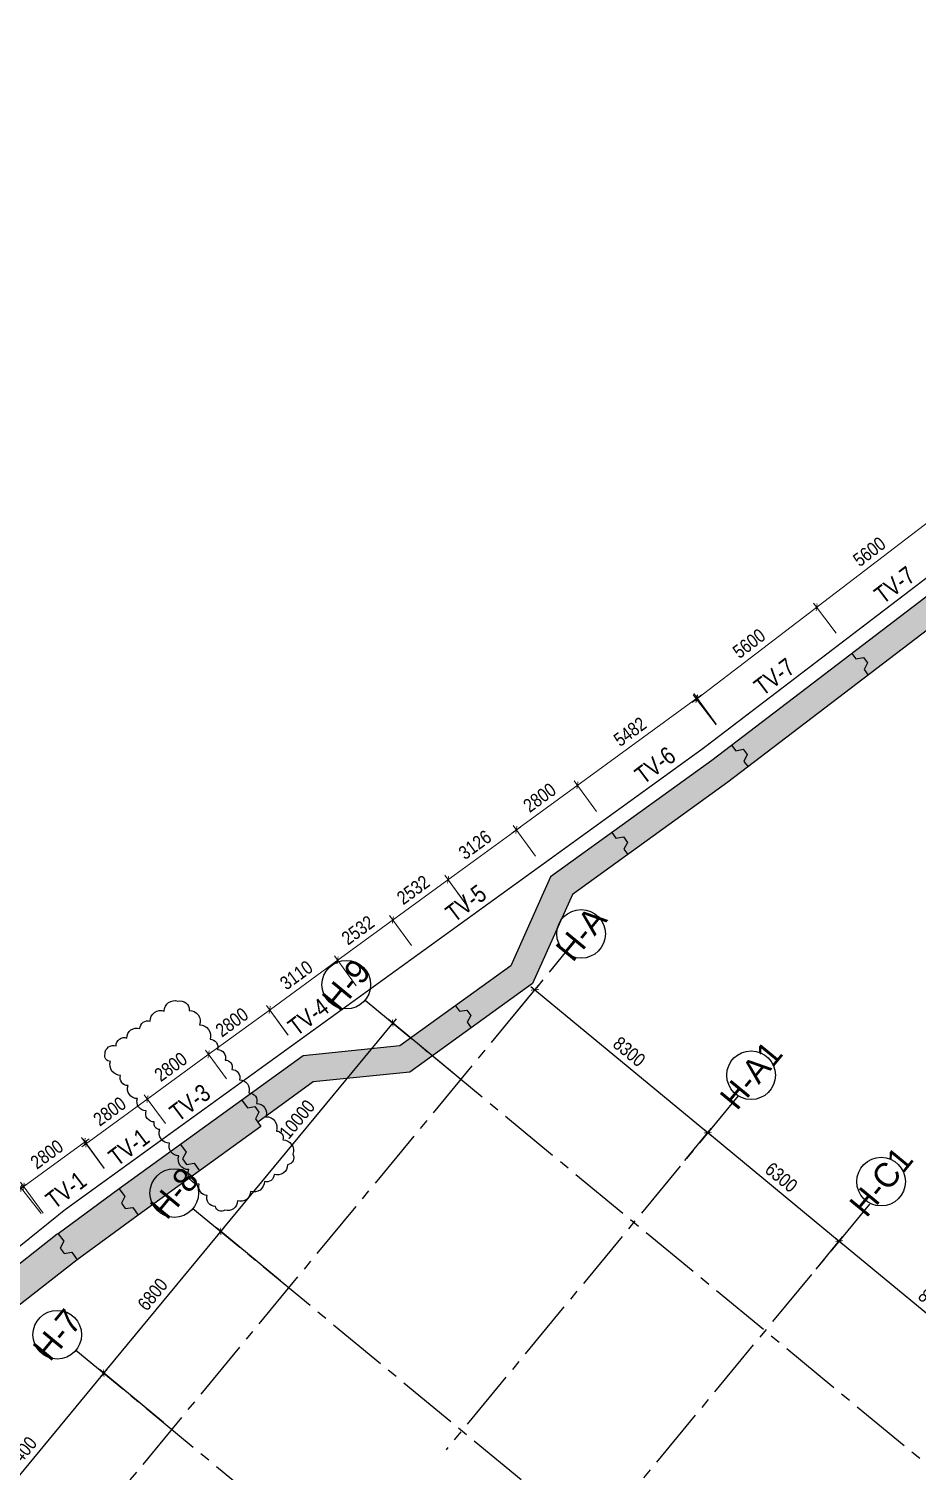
# Model space of a CAD drawing. Header units: millimetres. Extents: x 0 to 837459, y -815537 to -10000.
# Drawn here: x 529561 to 562439, y -690963 to -637592 of the extents above; entities that cross this region are included whole.
import ezdxf
from ezdxf.enums import TextEntityAlignment as Align

# ---------------------------------------------------------------- set-up
doc = ezdxf.new("R2010")
doc.units = ezdxf.units.MM
doc.header["$LTSCALE"] = 100
doc.header["$PDMODE"] = 32
doc.header["$PDSIZE"] = 2.5
for name, pattern in [('CENTER2', [1.125, 0.75, -0.125, 0.125, -0.125]), ('DASHDOT', [1, 0.5, -0.25, 0, -0.25]), ('DASHED', [4.5, 3, -1.5])]:
    doc.linetypes.add(name, pattern=pattern)
for name, color, linetype in [('A-GRID-SYM', 50, 'Continuous'), ('ccu11-Dim', 8, 'Continuous'), ('ccu11-Khuat', 9, 'DASHED'), ('ccu12-Hatch', 250, 'Continuous'), ('ccu12-Truc', 13, 'CENTER2'), ('KC-Betong', 6, 'Continuous'), ('Xref_ST_MBDV Cot vach 30.7.2022$0$Xref_ST_MBDV Cot vach 30.7.2022|Xref_ST_MBDV Cot vach 30.7.2022|Xref_ST_MBDV Cot vach 30.7.2022|Xref_ST_MBDV Cot vach 30.7.2022|A-CORE-OTLN', 2, 'Continuous'), ('Xref_ST_MBDV Cot vach 30.7.2022$0$Xref_ST_MBDV Cot vach 30.7.2022|Xref_ST_MBDV Cot vach 30.7.2022|Xref_ST_MBDV Cot vach 30.7.2022|Xref_ST_MBDV Cot vach 30.7.2022|ccu12-Thay', 7, 'Continuous')]:
    doc.layers.add(name, color=color, linetype=linetype)
doc.layers.add('ccu12-Tencaukien', color=9, linetype='Continuous', lineweight=15)
doc.styles.add('Arial', font='arial.ttf', dxfattribs={"width": 0.7})
doc.styles.add('Arial Narrow', font='ARIALN.TTF')
doc.styles.add('HBA-Text', font='GOTHIC.TTF')
doc.dimstyles.new('ccu12-200', dxfattribs={"dimscale": 200, "dimtxt": 2.5, "dimasz": 1, "dimexe": 1, "dimexo": 2, "dimgap": 1, "dimtad": 1, "dimdec": 0, "dimdsep": 46, "dimtxsty": 'Arial Narrow', "dimblk": 'ARCHTICK', "dimcen": -1, "dimdle": 1, "dimclrd": 256, "dimclre": 256, "dimclrt": 3, "dimadec": 0, "dimazin": 2, "dimtfac": 0.1, "dimtdec": 0, "dimtmove": 0, "dimatfit": 1, "dimldrblk": 'ARCHTICK', "dimfxl": 1, "dimtvp": 0.833333, "dimtolj": 1, "dimtzin": 12, "dimarcsym": 0})

# ---------------------------------------------------------------- blocks, each defined once
blk = doc.blocks.new('_ARCHTICK')
at = {"color": 0, "linetype": 'ByBlock', "const_width": 0.15}
blk.add_lwpolyline([(-0.5, -0.5), (0.5, 0.5)], dxfattribs=at)
blk = doc.blocks.new('*D174')
at = {"layer": 'ccu11-Dim', "lineweight": -2, "ltscale": 0.5, "transparency": 16777216}
for p, q in [((-76669, 140551), (-71917, 144018)), ((-71373, 142932), (-72197, 144061)), ((-75801, 139701), (-76625, 140831))]:
    blk.add_line(p, q, dxfattribs=at)
at = {"layer": 'Defpoints', "color": 0, "ltscale": 0.5, "transparency": 16777216}
for p in [(-72079, 143900), (-71137, 142609), (-75566, 139378)]:
    blk.add_point(p, dxfattribs=at)
at = {"layer": 'ccu11-Dim', "lineweight": -2, "ltscale": 0.5, "transparency": 16777216, "xscale": 200, "yscale": 200, "zscale": 200}
for p, rotation in [((-72079, 143900), 36.11102627594845), ((-76507, 140669), 216.1110262759485)]:
    blk.add_blockref('_ARCHTICK', p, dxfattribs=dict(at, rotation=rotation))
at = {"layer": 'ccu11-Dim', "color": 3, "ltscale": 0.5, "transparency": 16777216, "insert": (-74561, 142652), "char_height": 500, "attachment_point": 5, "rotation": 36.111, "style": 'Arial Narrow', "bg_fill": 3, "box_fill_scale": 1.1, "bg_fill_color": 256, "bg_fill_true_color": 13158600, "bg_fill_transparency": 0}
blk.add_mtext('\\A1;5482', dxfattribs=at)
blk = doc.blocks.new('*D175')
at = {"layer": 'ccu11-Dim', "lineweight": -2, "ltscale": 0.5, "transparency": 16777216}
for p, q in [((-72265, 143737), (-67495, 147376)), ((-66926, 146301), (-67775, 147414)), ((-71378, 142904), (-72227, 144017))]:
    blk.add_line(p, q, dxfattribs=at)
at = {"layer": 'Defpoints', "color": 0, "ltscale": 0.5, "transparency": 16777216}
for p in [(-67654, 147255), (-66683, 145983), (-71135, 142586)]:
    blk.add_point(p, dxfattribs=at)
at = {"layer": 'ccu11-Dim', "lineweight": -2, "ltscale": 0.5, "transparency": 16777216, "xscale": 200, "yscale": 200, "zscale": 200}
for p, rotation in [((-67654, 147255), 37.34148124865543), ((-72106, 143858), 217.3414812486554)]:
    blk.add_blockref('_ARCHTICK', p, dxfattribs=dict(at, rotation=rotation))
at = {"layer": 'ccu11-Dim', "color": 3, "ltscale": 0.5, "transparency": 16777216, "insert": (-70156, 145918), "char_height": 500, "attachment_point": 5, "rotation": 37.3415, "style": 'Arial Narrow', "bg_fill": 3, "box_fill_scale": 1.1, "bg_fill_color": 256, "bg_fill_true_color": 13158600, "bg_fill_transparency": 0}
blk.add_mtext('\\A1;5600', dxfattribs=at)
blk = doc.blocks.new('*D176')
at = {"layer": 'ccu11-Dim', "lineweight": -2, "ltscale": 0.5, "transparency": 16777216}
for p, q in [((-67813, 147133), (-63042, 150773)), ((-62474, 149697), (-63323, 150810)), ((-66926, 146301), (-67775, 147414))]:
    blk.add_line(p, q, dxfattribs=at)
at = {"layer": 'Defpoints', "color": 0, "ltscale": 0.5, "transparency": 16777216}
for p in [(-63201, 150651), (-62231, 149379), (-66683, 145983)]:
    blk.add_point(p, dxfattribs=at)
at = {"layer": 'ccu11-Dim', "lineweight": -2, "ltscale": 0.5, "transparency": 16777216, "xscale": 200, "yscale": 200, "zscale": 200}
for p, rotation in [((-63201, 150651), 37.34148124865543), ((-67654, 147255), 217.3414812486554)]:
    blk.add_blockref('_ARCHTICK', p, dxfattribs=dict(at, rotation=rotation))
at = {"layer": 'ccu11-Dim', "color": 3, "ltscale": 0.5, "transparency": 16777216, "insert": (-65704, 149315), "char_height": 500, "attachment_point": 5, "rotation": 37.3415, "style": 'Arial Narrow', "bg_fill": 3, "box_fill_scale": 1.1, "bg_fill_color": 256, "bg_fill_true_color": 13158600, "bg_fill_transparency": 0}
blk.add_mtext('\\A1;5600', dxfattribs=at)
blk = doc.blocks.new('*D181')
at = {"layer": 'ccu11-Dim', "lineweight": -2, "ltscale": 0.5, "transparency": 16777216}
for p, q in [((-76346, 140787), (-78931, 138901)), ((-75801, 139701), (-76625, 140831)), ((-78063, 138051), (-78887, 139180))]:
    blk.add_line(p, q, dxfattribs=at)
at = {"layer": 'Defpoints', "color": 0, "ltscale": 0.5, "transparency": 16777216}
for p in [(-75566, 139378), (-78769, 139019), (-77828, 137728)]:
    blk.add_point(p, dxfattribs=at)
at = {"layer": 'ccu11-Dim', "lineweight": -2, "ltscale": 0.5, "transparency": 16777216, "xscale": 200, "yscale": 200, "zscale": 200}
for p, rotation in [((-76507, 140669), 36.11102627128894), ((-78769, 139019), 216.111026271289)]:
    blk.add_blockref('_ARCHTICK', p, dxfattribs=dict(at, rotation=rotation))
at = {"layer": 'ccu11-Dim', "color": 3, "ltscale": 0.5, "transparency": 16777216, "insert": (-77907, 140212), "char_height": 500, "attachment_point": 5, "rotation": 36.111, "style": 'Arial Narrow', "bg_fill": 3, "box_fill_scale": 1.1, "bg_fill_color": 256, "bg_fill_true_color": 13158600, "bg_fill_transparency": 0}
blk.add_mtext('\\A1;2800', dxfattribs=at)
blk = doc.blocks.new('*D182')
at = {"layer": 'ccu11-Dim', "lineweight": -2, "ltscale": 0.5, "transparency": 16777216}
for p, q in [((-78608, 139137), (-81456, 137059)), ((-78063, 138051), (-78887, 139180)), ((-80588, 136209), (-81412, 137338))]:
    blk.add_line(p, q, dxfattribs=at)
at = {"layer": 'Defpoints', "color": 0, "ltscale": 0.5, "transparency": 16777216}
for p in [(-77828, 137728), (-81294, 137177), (-80353, 135886)]:
    blk.add_point(p, dxfattribs=at)
at = {"layer": 'ccu11-Dim', "lineweight": -2, "ltscale": 0.5, "transparency": 16777216, "xscale": 200, "yscale": 200, "zscale": 200}
for p, rotation in [((-78769, 139019), 36.11102627128894), ((-81294, 137177), 216.111026271289)]:
    blk.add_blockref('_ARCHTICK', p, dxfattribs=dict(at, rotation=rotation))
at = {"layer": 'ccu11-Dim', "color": 3, "ltscale": 0.5, "transparency": 16777216, "insert": (-80300, 138466), "char_height": 500, "attachment_point": 5, "rotation": 36.111, "style": 'Arial Narrow', "bg_fill": 3, "box_fill_scale": 1.1, "bg_fill_color": 256, "bg_fill_true_color": 13158600, "bg_fill_transparency": 0}
blk.add_mtext('\\A1;3126', dxfattribs=at)
blk = doc.blocks.new('*D183')
at = {"layer": 'ccu11-Dim', "lineweight": -2, "ltscale": 0.5, "transparency": 16777216}
for p, q in [((-81133, 137295), (-83501, 135567)), ((-80609, 136237), (-81412, 137338)), ((-82654, 134745), (-83458, 135846))]:
    blk.add_line(p, q, dxfattribs=at)
at = {"layer": 'Defpoints', "color": 0, "ltscale": 0.5, "transparency": 16777216}
for p in [(-83340, 135685), (-80373, 135914), (-82418, 134421)]:
    blk.add_point(p, dxfattribs=at)
at = {"layer": 'ccu11-Dim', "lineweight": -2, "ltscale": 0.5, "transparency": 16777216, "xscale": 200, "yscale": 200, "zscale": 200}
for p, rotation in [((-81294, 137177), 36.11102627128894), ((-83340, 135685), 216.111026271289)]:
    blk.add_blockref('_ARCHTICK', p, dxfattribs=dict(at, rotation=rotation))
at = {"layer": 'ccu11-Dim', "color": 3, "ltscale": 0.5, "transparency": 16777216, "insert": (-82585, 136799), "char_height": 500, "attachment_point": 5, "rotation": 36.111, "style": 'Arial Narrow', "bg_fill": 3, "box_fill_scale": 1.1, "bg_fill_color": 256, "bg_fill_true_color": 13158600, "bg_fill_transparency": 0}
blk.add_mtext('\\A1;2532', dxfattribs=at)
blk = doc.blocks.new('*D184')
at = {"layer": 'ccu11-Dim', "lineweight": -2, "ltscale": 0.5, "transparency": 16777216}
for p, q in [((-83178, 135802), (-85547, 134074)), ((-82654, 134745), (-83458, 135846)), ((-84700, 133252), (-85503, 134354))]:
    blk.add_line(p, q, dxfattribs=at)
at = {"layer": 'Defpoints', "color": 0, "ltscale": 0.5, "transparency": 16777216}
for p in [(-85385, 134192), (-82418, 134421), (-84464, 132929)]:
    blk.add_point(p, dxfattribs=at)
at = {"layer": 'ccu11-Dim', "lineweight": -2, "ltscale": 0.5, "transparency": 16777216, "xscale": 200, "yscale": 200, "zscale": 200}
for p, rotation in [((-83340, 135685), 36.11102627128894), ((-85385, 134192), 216.111026271289)]:
    blk.add_blockref('_ARCHTICK', p, dxfattribs=dict(at, rotation=rotation))
at = {"layer": 'ccu11-Dim', "color": 3, "ltscale": 0.5, "transparency": 16777216, "insert": (-84631, 135306), "char_height": 500, "attachment_point": 5, "rotation": 36.111, "style": 'Arial Narrow', "bg_fill": 3, "box_fill_scale": 1.1, "bg_fill_color": 256, "bg_fill_true_color": 13158600, "bg_fill_transparency": 0}
blk.add_mtext('\\A1;2532', dxfattribs=at)
blk = doc.blocks.new('*D185')
at = {"layer": 'ccu11-Dim', "lineweight": -2, "ltscale": 0.5, "transparency": 16777216}
for p, q in [((-85224, 134310), (-88059, 132242)), ((-84700, 133252), (-85503, 134354)), ((-87212, 131420), (-88016, 132521))]:
    blk.add_line(p, q, dxfattribs=at)
at = {"layer": 'Defpoints', "color": 0, "ltscale": 0.5, "transparency": 16777216}
for p in [(-84464, 132929), (-87898, 132360), (-86976, 131096)]:
    blk.add_point(p, dxfattribs=at)
at = {"layer": 'ccu11-Dim', "lineweight": -2, "ltscale": 0.5, "transparency": 16777216, "xscale": 200, "yscale": 200, "zscale": 200}
for p, rotation in [((-85385, 134192), 36.11102627128894), ((-87898, 132360), 216.111026271289)]:
    blk.add_blockref('_ARCHTICK', p, dxfattribs=dict(at, rotation=rotation))
at = {"layer": 'ccu11-Dim', "color": 3, "ltscale": 0.5, "transparency": 16777216, "insert": (-86910, 133644), "char_height": 500, "attachment_point": 5, "rotation": 36.111, "style": 'Arial Narrow', "bg_fill": 3, "box_fill_scale": 1.1, "bg_fill_color": 256, "bg_fill_true_color": 13158600, "bg_fill_transparency": 0}
blk.add_mtext('\\A1;3110', dxfattribs=at)
blk = doc.blocks.new('*D186')
at = {"layer": 'ccu11-Dim', "lineweight": -2, "ltscale": 0.5, "transparency": 16777216}
for p, q in [((-87736, 132477), (-90321, 130592)), ((-87236, 131452), (-88016, 132521)), ((-89498, 129802), (-90278, 130871))]:
    blk.add_line(p, q, dxfattribs=at)
at = {"layer": 'Defpoints', "color": 0, "ltscale": 0.5, "transparency": 16777216}
for p in [(-87000, 131129), (-90160, 130709), (-89262, 129478)]:
    blk.add_point(p, dxfattribs=at)
at = {"layer": 'ccu11-Dim', "lineweight": -2, "ltscale": 0.5, "transparency": 16777216, "xscale": 200, "yscale": 200, "zscale": 200}
for p, rotation in [((-87898, 132360), 36.11102627128894), ((-90160, 130709), 216.111026271289)]:
    blk.add_blockref('_ARCHTICK', p, dxfattribs=dict(at, rotation=rotation))
at = {"layer": 'ccu11-Dim', "color": 3, "ltscale": 0.5, "transparency": 16777216, "insert": (-89297, 131902), "char_height": 500, "attachment_point": 5, "rotation": 36.111, "style": 'Arial Narrow', "bg_fill": 3, "box_fill_scale": 1.1, "bg_fill_color": 256, "bg_fill_true_color": 13158600, "bg_fill_transparency": 0}
blk.add_mtext('\\A1;2800', dxfattribs=at)
blk = doc.blocks.new('*D187')
at = {"layer": 'ccu11-Dim', "lineweight": -2, "ltscale": 0.5, "transparency": 16777216}
for p, q in [((-89998, 130827), (-92583, 128941)), ((-89498, 129802), (-90278, 130871)), ((-91760, 128151), (-92540, 129221))]:
    blk.add_line(p, q, dxfattribs=at)
at = {"layer": 'Defpoints', "color": 0, "ltscale": 0.5, "transparency": 16777216}
for p in [(-89262, 129478), (-92422, 129059), (-91524, 127828)]:
    blk.add_point(p, dxfattribs=at)
at = {"layer": 'ccu11-Dim', "lineweight": -2, "ltscale": 0.5, "transparency": 16777216, "xscale": 200, "yscale": 200, "zscale": 200}
for p, rotation in [((-90160, 130709), 36.11102627128894), ((-92422, 129059), 216.111026271289)]:
    blk.add_blockref('_ARCHTICK', p, dxfattribs=dict(at, rotation=rotation))
at = {"layer": 'ccu11-Dim', "color": 3, "ltscale": 0.5, "transparency": 16777216, "insert": (-91559, 130252), "char_height": 500, "attachment_point": 5, "rotation": 36.111, "style": 'Arial Narrow', "bg_fill": 3, "box_fill_scale": 1.1, "bg_fill_color": 256, "bg_fill_true_color": 13158600, "bg_fill_transparency": 0}
blk.add_mtext('\\A1;2800', dxfattribs=at)
blk = doc.blocks.new('*D188')
at = {"layer": 'ccu11-Dim', "lineweight": -2, "ltscale": 0.5, "transparency": 16777216}
for p, q in [((-92260, 129177), (-94845, 127291)), ((-91760, 128151), (-92540, 129221)), ((-94022, 126501), (-94802, 127571))]:
    blk.add_line(p, q, dxfattribs=at)
at = {"layer": 'Defpoints', "color": 0, "ltscale": 0.5, "transparency": 16777216}
for p in [(-91524, 127828), (-94684, 127409), (-93786, 126178)]:
    blk.add_point(p, dxfattribs=at)
at = {"layer": 'ccu11-Dim', "lineweight": -2, "ltscale": 0.5, "transparency": 16777216, "xscale": 200, "yscale": 200, "zscale": 200}
for p, rotation in [((-92422, 129059), 36.11102627128894), ((-94684, 127409), 216.111026271289)]:
    blk.add_blockref('_ARCHTICK', p, dxfattribs=dict(at, rotation=rotation))
at = {"layer": 'ccu11-Dim', "color": 3, "ltscale": 0.5, "transparency": 16777216, "insert": (-93821, 128602), "char_height": 500, "attachment_point": 5, "rotation": 36.111, "style": 'Arial Narrow', "bg_fill": 3, "box_fill_scale": 1.1, "bg_fill_color": 256, "bg_fill_true_color": 13158600, "bg_fill_transparency": 0}
blk.add_mtext('\\A1;2800', dxfattribs=at)
blk = doc.blocks.new('*D226')
at = {"layer": 'ccu11-Dim', "lineweight": -2, "ltscale": 0.5, "transparency": 16777216}
for p, q in [((-97166, 125700), (-94585, 127592)), ((-94028, 126494), (-94865, 127635)), ((-96287, 124838), (-97123, 125980))]:
    blk.add_line(p, q, dxfattribs=at)
at = {"layer": 'Defpoints', "color": 0, "ltscale": 0.5, "transparency": 16777216}
for p in [(-94747, 127474), (-93792, 126171), (-96050, 124516)]:
    blk.add_point(p, dxfattribs=at)
at = {"layer": 'ccu11-Dim', "lineweight": -2, "ltscale": 0.5, "transparency": 16777216, "xscale": 200, "yscale": 200, "zscale": 200}
for p, rotation in [((-94747, 127474), 36.23728808774381), ((-97005, 125819), 216.2372880877438)]:
    blk.add_blockref('_ARCHTICK', p, dxfattribs=dict(at, rotation=rotation))
at = {"layer": 'ccu11-Dim', "color": 3, "ltscale": 0.5, "transparency": 16777216, "insert": (-96145, 127013), "char_height": 500, "attachment_point": 5, "rotation": 36.2373, "style": 'Arial Narrow', "bg_fill": 3, "box_fill_scale": 1.1, "bg_fill_color": 256, "bg_fill_true_color": 13158600, "bg_fill_transparency": 0}
blk.add_mtext('\\A1;2800', dxfattribs=at)
blk = doc.blocks.new('*D227')
at = {"layer": 'ccu11-Dim', "lineweight": -2, "ltscale": 0.5, "transparency": 16777216}
for p, q in [((-99461, 123925), (-96937, 125893)), ((-96355, 124822), (-97218, 125928)), ((-98563, 123100), (-99426, 124206))]:
    blk.add_line(p, q, dxfattribs=at)
at = {"layer": 'Defpoints', "color": 0, "ltscale": 0.5, "transparency": 16777216}
for p in [(-97095, 125770), (-96109, 124507), (-98317, 122785)]:
    blk.add_point(p, dxfattribs=at)
at = {"layer": 'ccu11-Dim', "lineweight": -2, "ltscale": 0.5, "transparency": 16777216, "xscale": 200, "yscale": 200, "zscale": 200}
for p, rotation in [((-97095, 125770), 37.95308741945714), ((-99303, 124048), 217.9530874194571)]:
    blk.add_blockref('_ARCHTICK', p, dxfattribs=dict(at, rotation=rotation))
at = {"layer": 'ccu11-Dim', "color": 3, "ltscale": 0.5, "transparency": 16777216, "insert": (-98479, 125268), "char_height": 500, "attachment_point": 5, "rotation": 37.9531, "style": 'Arial Narrow', "bg_fill": 3, "box_fill_scale": 1.1, "bg_fill_color": 256, "bg_fill_true_color": 13158600, "bg_fill_transparency": 0}
blk.add_mtext('\\A1;2800', dxfattribs=at)
blk = doc.blocks.new('GRID-SYM-flat-217')
at = {"layer": 'A-GRID-SYM', "ltscale": 0.5}
blk.add_circle((0, 0), 900, dxfattribs=at)
at = {"layer": 'A-GRID-SYM', "style": 'HBA-Text'}
blk.add_attdef('GRID', text='', height=900, rotation=50.4488, dxfattribs=at).set_placement((0, 0), align=Align.MIDDLE_CENTER)
blk = doc.blocks.new('GRID-SYM-flat-218')
at = {"layer": 'A-GRID-SYM', "ltscale": 0.5}
blk.add_circle((0, 0), 900, dxfattribs=at)
at = {"layer": 'A-GRID-SYM', "style": 'HBA-Text'}
blk.add_attdef('GRID', text='', height=900, rotation=50.4488, dxfattribs=at).set_placement((0, 0), align=Align.MIDDLE_CENTER)
blk = doc.blocks.new('*D55')
at = {"layer": 'ccu11-Dim', "lineweight": -2, "ltscale": 0.5, "transparency": 16777216}
for p, q in [((23427, 68065), (16805, 60046)), ((25519, 66079), (23146, 68039)), ((19148, 58371), (16778, 60328))]:
    blk.add_line(p, q, dxfattribs=at)
at = {"layer": 'Defpoints', "color": 0, "ltscale": 0.5, "transparency": 16777216}
for p in [(25828, 65824, 0), (16932, 60201), (19456, 58116, 0)]:
    blk.add_point(p, dxfattribs=at)
at = {"layer": 'ccu11-Dim', "lineweight": -2, "ltscale": 0.5, "transparency": 16777216, "xscale": 200, "yscale": 200, "zscale": 200}
for p, rotation in [((23300, 67911), 50.44882678937908), ((16932, 60201), 230.4488267893791)]:
    blk.add_blockref('_ARCHTICK', p, dxfattribs=dict(at, rotation=rotation))
at = {"layer": 'ccu11-Dim', "color": 3, "ltscale": 0.5, "transparency": 16777216, "insert": (19765, 64346), "char_height": 500, "attachment_point": 5, "rotation": 50.4488, "style": 'Arial Narrow', "bg_fill": 3, "box_fill_scale": 1.1, "bg_fill_color": 256, "bg_fill_true_color": 13158600, "bg_fill_transparency": 0}
blk.add_mtext('\\A1;10000', dxfattribs=at)
blk = doc.blocks.new('*D56')
at = {"layer": 'ccu11-Dim', "lineweight": -2, "ltscale": 0.5, "transparency": 16777216}
for p, q in [((17060, 60355), (12475, 54803)), ((19151, 58368), (16778, 60328)), ((14821, 53125), (12448, 55085))]:
    blk.add_line(p, q, dxfattribs=at)
at = {"layer": 'Defpoints', "color": 0, "ltscale": 0.5, "transparency": 16777216}
for p in [(19460, 58113, 0), (12602, 54957), (15130, 52870, 0)]:
    blk.add_point(p, dxfattribs=at)
at = {"layer": 'ccu11-Dim', "lineweight": -2, "ltscale": 0.5, "transparency": 16777216, "xscale": 200, "yscale": 200, "zscale": 200}
for p, rotation in [((16932, 60201), 50.44882678937908), ((12602, 54957), 230.4488267893791)]:
    blk.add_blockref('_ARCHTICK', p, dxfattribs=dict(at, rotation=rotation))
at = {"layer": 'ccu11-Dim', "color": 3, "ltscale": 0.5, "transparency": 16777216, "insert": (14416, 57869), "char_height": 500, "attachment_point": 5, "rotation": 50.4488, "style": 'Arial Narrow', "bg_fill": 3, "box_fill_scale": 1.1, "bg_fill_color": 256, "bg_fill_true_color": 13158600, "bg_fill_transparency": 0}
blk.add_mtext('\\A1;6800', dxfattribs=at)
blk = doc.blocks.new('GRID-SYM-flat-223')
at = {"layer": 'A-GRID-SYM', "ltscale": 0.5}
blk.add_circle((0, 0), 900, dxfattribs=at)
at = {"layer": 'A-GRID-SYM', "style": 'HBA-Text'}
blk.add_attdef('GRID', text='', height=900, rotation=50.4488, dxfattribs=at).set_placement((0, 0), align=Align.MIDDLE_CENTER)
blk = doc.blocks.new('GRID-SYM-flat-224')
at = {"layer": 'A-GRID-SYM', "ltscale": 0.5}
blk.add_circle((0, 0), 900, dxfattribs=at)
at = {"layer": 'A-GRID-SYM', "style": 'HBA-Text'}
blk.add_attdef('GRID', text='', height=900, rotation=50.4488, dxfattribs=at).set_placement((0, 0), align=Align.MIDDLE_CENTER)
blk = doc.blocks.new('GRID-SYM-flat-225')
at = {"layer": 'A-GRID-SYM', "ltscale": 0.5}
blk.add_circle((0, 0), 900, dxfattribs=at)
at = {"layer": 'A-GRID-SYM', "style": 'HBA-Text'}
blk.add_attdef('GRID', text='', height=900, rotation=50.4488, dxfattribs=at).set_placement((0, 0), align=Align.MIDDLE_CENTER)
blk = doc.blocks.new('*D65')
at = {"layer": 'ccu11-Dim', "lineweight": -2, "ltscale": 0.5, "transparency": 16777216}
for p, q in [((27711, 68104), (28693, 69293)), ((28411, 69266), (35119, 63727)), ((34111, 62819), (35092, 64008))]:
    blk.add_line(p, q, dxfattribs=at)
at = {"layer": 'Defpoints', "color": 0, "ltscale": 0.5, "transparency": 16777216}
for p in [(27456, 67796, 0), (34965, 63854), (33856, 62511)]:
    blk.add_point(p, dxfattribs=at)
at = {"layer": 'ccu11-Dim', "lineweight": -2, "ltscale": 0.5, "transparency": 16777216, "xscale": 200, "yscale": 200, "zscale": 200}
for p, rotation in [((28565, 69139), 140.4488267455709), ((34965, 63854), 320.448826745571)]:
    blk.add_blockref('_ARCHTICK', p, dxfattribs=dict(at, rotation=rotation))
at = {"layer": 'ccu11-Dim', "color": 3, "ltscale": 0.5, "transparency": 16777216, "insert": (32055, 66848), "char_height": 500, "attachment_point": 5, "rotation": 320.4488, "style": 'Arial Narrow', "bg_fill": 3, "box_fill_scale": 1.1, "bg_fill_color": 256, "bg_fill_true_color": 13158600, "bg_fill_transparency": 0}
blk.add_mtext('\\A1;8300', dxfattribs=at)
blk = doc.blocks.new('*D66')
at = {"layer": 'ccu11-Dim', "lineweight": -2, "ltscale": 0.5, "transparency": 16777216}
for p, q in [((34111, 62819), (35093, 64009)), ((34811, 63982), (39978, 59716)), ((38968, 58807), (39951, 59997))]:
    blk.add_line(p, q, dxfattribs=at)
at = {"layer": 'Defpoints', "color": 0, "ltscale": 0.5, "transparency": 16777216}
for p in [(33856, 62511, 0), (39823, 59843), (38713, 58499, 0)]:
    blk.add_point(p, dxfattribs=at)
at = {"layer": 'ccu11-Dim', "lineweight": -2, "ltscale": 0.5, "transparency": 16777216, "xscale": 200, "yscale": 200, "zscale": 200}
for p, rotation in [((34966, 63855), 140.4488267455709), ((39823, 59843), 320.448826745571)]:
    blk.add_blockref('_ARCHTICK', p, dxfattribs=dict(at, rotation=rotation))
at = {"layer": 'ccu11-Dim', "color": 3, "ltscale": 0.5, "transparency": 16777216, "insert": (37684, 62200), "char_height": 500, "attachment_point": 5, "rotation": 320.4488, "style": 'Arial Narrow', "bg_fill": 3, "box_fill_scale": 1.1, "bg_fill_color": 256, "bg_fill_true_color": 13158600, "bg_fill_transparency": 0}
blk.add_mtext('\\A1;6300', dxfattribs=at)
blk = doc.blocks.new('*D67')
at = {"layer": 'ccu11-Dim', "lineweight": -2, "ltscale": 0.5, "transparency": 16777216}
for p, q in [((38968, 58807), (39951, 59997)), ((39669, 59970), (46454, 54367)), ((45445, 53459), (46428, 54648))]:
    blk.add_line(p, q, dxfattribs=at)
at = {"layer": 'Defpoints', "color": 0, "ltscale": 0.5, "transparency": 16777216}
for p in [(38713, 58499, 0), (46300, 54494), (45190, 53150, 0)]:
    blk.add_point(p, dxfattribs=at)
at = {"layer": 'ccu11-Dim', "lineweight": -2, "ltscale": 0.5, "transparency": 16777216, "xscale": 200, "yscale": 200, "zscale": 200}
for p, rotation in [((39823, 59843), 140.4488267455709), ((46300, 54494), 320.448826745571)]:
    blk.add_blockref('_ARCHTICK', p, dxfattribs=dict(at, rotation=rotation))
at = {"layer": 'ccu11-Dim', "color": 3, "ltscale": 0.5, "transparency": 16777216, "insert": (43352, 57520), "char_height": 500, "attachment_point": 5, "rotation": 320.4488, "style": 'Arial Narrow', "bg_fill": 3, "box_fill_scale": 1.1, "bg_fill_color": 256, "bg_fill_true_color": 13158600, "bg_fill_transparency": 0}
blk.add_mtext('\\A1;8400', dxfattribs=at)
blk = doc.blocks.new('GRID-SYM-flat-228')
at = {"layer": 'A-GRID-SYM', "ltscale": 0.5}
blk.add_circle((0, 0), 900, dxfattribs=at)
at = {"layer": 'A-GRID-SYM', "style": 'HBA-Text'}
blk.add_attdef('GRID', text='', height=900, rotation=50.4488, dxfattribs=at).set_placement((0, 0), align=Align.MIDDLE_CENTER)
blk = doc.blocks.new('*D69')
at = {"layer": 'ccu11-Dim', "lineweight": -2, "ltscale": 0.5, "transparency": 16777216}
for p, q in [((12730, 55112), (7126, 48326)), ((14821, 53125), (12448, 55085)), ((9469, 46651), (7099, 48608))]:
    blk.add_line(p, q, dxfattribs=at)
at = {"layer": 'Defpoints', "color": 0, "ltscale": 0.5, "transparency": 16777216}
for p in [(15130, 52870, 0), (7253, 48481), (9778, 46396, 0)]:
    blk.add_point(p, dxfattribs=at)
at = {"layer": 'ccu11-Dim', "lineweight": -2, "ltscale": 0.5, "transparency": 16777216, "xscale": 200, "yscale": 200, "zscale": 200}
for p, rotation in [((12602, 54957), 50.44882678937908), ((7253, 48481), 230.4488267893791)]:
    blk.add_blockref('_ARCHTICK', p, dxfattribs=dict(at, rotation=rotation))
at = {"layer": 'ccu11-Dim', "color": 3, "ltscale": 0.5, "transparency": 16777216, "insert": (9577, 52009), "char_height": 500, "attachment_point": 5, "rotation": 50.4488, "style": 'Arial Narrow', "bg_fill": 3, "box_fill_scale": 1.1, "bg_fill_color": 256, "bg_fill_true_color": 13158600, "bg_fill_transparency": 0}
blk.add_mtext('\\A1;8400', dxfattribs=at)
blk = doc.blocks.new('LUOI TRUC-NT2')
at = {"layer": 'ccu12-Truc', "ltscale": 30}
for p, q in [((22276.8, 68756.1), (55395.8, 41405.3)), ((15909.2, 61045.6), (39050.8, 41934.3)), ((11579.2, 55802.4), (44698.1, 28451.5))]:
    blk.add_line(p, q, dxfattribs=at)
at = {"layer": 'KC-Betong', "ltscale": 0.5}
for name, p, values in [('GRID-SYM-flat-223', (30275.1, 71209.4), {'GRID': 'H-A'}), ('GRID-SYM-flat-228', (21582.9, 69329.2), {'GRID': 'H-9'}), ('GRID-SYM-flat-224', (36565.8, 65979.5), {'GRID': 'H-A1'}), ('GRID-SYM-flat-225', (41378.3, 62039.9), {'GRID': 'H-C1'}), ('GRID-SYM-flat-218', (15215.2, 61618.7), {'GRID': 'H-8'}), ('GRID-SYM-flat-217', (10885.2, 56375.5), {'GRID': 'H-7'})]:
    blk.add_blockref(name, p, dxfattribs=at).add_auto_attribs(values)
at = {"layer": 'ccu11-Dim', "ltscale": 0.5}
dim = blk.add_linear_dim(base=(16932.3, 60200.7), p1=(25827.5, 65823.9, 0), p2=(19456.4, 58116.1, 0), angle=50.44883, dimstyle='ccu12-200', override={"dimfxl": 150, "dimtfill": 1}, dxfattribs=at)
dim.commit()
dim.dimension.update_dxf_attribs({"geometry": '*D55', "text_midpoint": (19765, 64345.9)})
dim = blk.add_linear_dim(base=(12602.2, 54957.5), p1=(19459.8, 58113.3, 0), p2=(15129.8, 52870.1, 0), angle=50.44883, dimstyle='ccu12-200', override={"dimfxl": 150, "dimtfill": 1}, dxfattribs=at)
dim.commit()
dim.dimension.update_dxf_attribs({"geometry": '*D56', "text_midpoint": (14416.2, 57869)})
at = {"layer": 'ccu12-Truc', "ltscale": 30}
blk.add_line((-22470.9, 7339.7), (29702, 70515.4), dxfattribs=at)
at = {"layer": 'ccu11-Dim', "ltscale": 0.5}
for base, p1, p2, angle, picture, middle in [((34965.1, 63853.9), (27456, 67795.8, 0), (33855.8, 62510.7), 140.44883, '*D65', (32055.1, 66847.5)), ((7253.4, 48480.6), (15129.8, 52870.1, 0), (9777.5, 46396.1, 0), 50.44883, '*D69', (9576.8, 52009))]:
    dim = blk.add_linear_dim(base=base, p1=p1, p2=p2, angle=angle, dimstyle='ccu12-200', override={"dimfxl": 150, "dimtfill": 1}, dxfattribs=at)
    dim.commit()
    dim.dimension.update_dxf_attribs({"geometry": picture, "text_midpoint": middle})
dim = blk.add_linear_dim(base=(39823.3, 59842.9), p1=(33855.8, 62510.7, 0), p2=(38713.5, 58499, 0), angle=140.44883, dimstyle='ccu12-200', override={"dimfxl": 150, "dimtfill": 1}, dxfattribs=at)
dim.commit()
dim.dimension.update_dxf_attribs({"geometry": '*D66', "text_midpoint": (37684.4, 62199.8)})
at = {"layer": 'ccu12-Truc', "ltscale": 30}
blk.add_line((36087.5, 65213), (25275.2, 52120.4), dxfattribs=at)
at = {"layer": 'ccu11-Dim', "ltscale": 0.5}
dim = blk.add_linear_dim(base=(46300.2, 54494.1), p1=(38713.5, 58499, 0), p2=(45190.3, 53150.2, 0), angle=140.44883, dimstyle='ccu12-200', override={"dimfxl": 150, "dimtfill": 1}, dxfattribs=at)
dim.commit()
dim.dimension.update_dxf_attribs({"geometry": '*D67', "text_midpoint": (43351.6, 57519.5)})
at = {"layer": 'ccu12-Truc', "ltscale": 30}
blk.add_line((40945.1, 61201.3), (30132.8, 48108.8), dxfattribs=at)
blk = doc.blocks.new('220830_DWall Plan')
at = {"layer": 'Xref_ST_MBDV Cot vach 30.7.2022$0$Xref_ST_MBDV Cot vach 30.7.2022|Xref_ST_MBDV Cot vach 30.7.2022|Xref_ST_MBDV Cot vach 30.7.2022|Xref_ST_MBDV Cot vach 30.7.2022|ccu12-Thay', "ltscale": 10}
for points in [[(-66349.5, 145545.4), (-66197.9, 145346.7), (-65923.2, 145399), (-65771.4, 145200.2), (-65894.4, 144949), (-65742.9, 144750.3)], [(-70801.4, 142148.8), (-70649.8, 141950.2), (-70375.1, 142002.5), (-70223.3, 141803.6), (-70346.4, 141552.4), (-70194.8, 141353.8)], [(-75230, 138918.1), (-75083.6, 138715.7), (-74807.6, 138760.8), (-74661, 138558.1), (-74790.5, 138310.2), (-74644.1, 138107.7)], [(-81023.5, 132509.3), (-80877.1, 132306.8), (-80601.1, 132352), (-80454.5, 132149.3), (-80584, 131901.3), (-80437.6, 131698.9)], [(-88925.9, 129018), (-88721, 128734.5), (-88445, 128779.7), (-88298.4, 128577), (-88427.9, 128329), (-88223, 128045.5)], [(-91195.2, 127377.7), (-90990.2, 127094.2), (-91119.7, 126846.3), (-90973.1, 126643.5), (-90697.1, 126688.7), (-90492.2, 126405.2)], [(-93464.4, 125737.4), (-93259.5, 125453.9), (-93388.9, 125206), (-93242.4, 125003.2), (-92966.4, 125048.4), (-92761.4, 124764.9)], [(-95729.2, 124077.6), (-95522.4, 123795.5), (-95650.2, 123546.7), (-95502.3, 123344.9), (-95226.6, 123391.9), (-95019.8, 123109.7)]]:
    blk.add_lwpolyline(points, dxfattribs=at)
at = {"layer": 'ccu11-Dim', "ltscale": 0.5}
dim = blk.add_aligned_dim(p1=(-75565.7, 139378.3), p2=(-71137.1, 142609), distance=1597.7, dimstyle='ccu12-200', override={"dimfxl": 150, "dimtfill": 1}, dxfattribs=at)
dim.commit()
dim.dimension.update_dxf_attribs({"geometry": '*D174', "text_midpoint": (-74561.3, 142652.2)})
at = {"layer": 'ccu12-Tencaukien', "color": 2, "style": 'Arial', "width": 0.8}
blk.add_text('TV-6', height=650, rotation=37.15991, dxfattribs=at).set_placement((-73437.2, 141155.3), align=Align.CENTER)
at = {"layer": 'ccu11-Dim', "ltscale": 0.5}
dim = blk.add_aligned_dim(p1=(-71135.3, 142585.9), p2=(-66683.1, 145982.6), distance=1600, dimstyle='ccu12-200', override={"dimfxl": 150, "dimtfill": 1}, dxfattribs=at)
dim.commit()
dim.dimension.update_dxf_attribs({"geometry": '*D175', "text_midpoint": (-70155.8, 145918.3)})
dim = blk.add_linear_dim(base=(-78769.3, 139018.9), p1=(-75565.7, 139378.3), p2=(-77827.7, 137728.2), angle=216.11103, dimstyle='ccu12-200', override={"dimtmove": 1, "dimfxl": 150, "dimtfill": 1}, dxfattribs=at)
dim.commit()
dim.dimension.update_dxf_attribs({"geometry": '*D181', "text_midpoint": (-77906.6, 140211.8)})
at = {"layer": 'ccu12-Tencaukien', "color": 2, "style": 'Arial', "width": 0.8}
blk.add_text('TV-7', height=650, rotation=37.15991, dxfattribs=at).set_placement((-69023.9, 144427.2), align=Align.CENTER)
at = {"layer": 'ccu11-Dim', "ltscale": 0.5}
dim = blk.add_aligned_dim(p1=(-66683.1, 145982.6), p2=(-62230.9, 149379.4), distance=1600, dimstyle='ccu12-200', override={"dimfxl": 150, "dimtfill": 1}, dxfattribs=at)
dim.commit()
dim.dimension.update_dxf_attribs({"geometry": '*D176', "text_midpoint": (-65703.6, 149315)})
dim = blk.add_linear_dim(base=(-81294.3, 137176.9), p1=(-77827.7, 137728.2), p2=(-80352.7, 135886.1), angle=216.11103, dimstyle='ccu12-200', override={"dimtmove": 1, "dimfxl": 150, "dimtfill": 1}, dxfattribs=at)
dim.commit()
dim.dimension.update_dxf_attribs({"geometry": '*D182', "text_midpoint": (-80300.1, 138465.7)})
at = {"layer": 'ccu12-Tencaukien', "color": 2, "style": 'Arial', "width": 0.8}
blk.add_text('TV-7', height=650, rotation=37.15991, dxfattribs=at).set_placement((-64571.7, 147823.9), align=Align.CENTER)
at = {"layer": 'ccu11-Dim', "ltscale": 0.5}
dim = blk.add_linear_dim(base=(-83339.9, 135684.6), p1=(-80372.9, 135913.7), p2=(-82418.4, 134421.5), angle=216.11103, dimstyle='ccu12-200', override={"dimtmove": 1, "dimfxl": 150, "dimtfill": 1}, dxfattribs=at)
dim.commit()
dim.dimension.update_dxf_attribs({"geometry": '*D183', "text_midpoint": (-82585.4, 136798.6)})
dim = blk.add_linear_dim(base=(-85385.5, 134192.4), p1=(-82418.4, 134421.5), p2=(-84464, 132929.2), angle=216.11103, dimstyle='ccu12-200', override={"dimtmove": 1, "dimfxl": 150, "dimtfill": 1}, dxfattribs=at)
dim.commit()
dim.dimension.update_dxf_attribs({"geometry": '*D184', "text_midpoint": (-84631, 135306.3)})
dim = blk.add_linear_dim(base=(-87897.8, 132359.6), p1=(-84464, 132929.2), p2=(-86976.3, 131096.5), angle=216.11103, dimstyle='ccu12-200', override={"dimtmove": 1, "dimfxl": 150, "dimtfill": 1}, dxfattribs=at)
dim.commit()
dim.dimension.update_dxf_attribs({"geometry": '*D185', "text_midpoint": (-86909.9, 133643.8)})
dim = blk.add_linear_dim(base=(-90159.8, 130709.4), p1=(-86999.8, 131128.6), p2=(-89261.8, 129478.4), angle=216.11103, dimstyle='ccu12-200', override={"dimtmove": 1, "dimfxl": 150, "dimtfill": 1}, dxfattribs=at)
dim.commit()
dim.dimension.update_dxf_attribs({"geometry": '*D186', "text_midpoint": (-89297.1, 131902.3)})
dim = blk.add_linear_dim(base=(-92421.9, 129059.2), p1=(-89261.8, 129478.4), p2=(-91523.8, 127828.3), angle=216.11103, dimstyle='ccu12-200', override={"dimtmove": 1, "dimfxl": 150, "dimtfill": 1}, dxfattribs=at)
dim.commit()
dim.dimension.update_dxf_attribs({"geometry": '*D187', "text_midpoint": (-91559.2, 130252.1)})
dim = blk.add_linear_dim(base=(-94683.9, 127409.1), p1=(-91523.8, 127828.3), p2=(-93785.9, 126178.1), angle=216.11103, dimstyle='ccu12-200', override={"dimtmove": 1, "dimfxl": 150, "dimtfill": 1}, dxfattribs=at)
dim.commit()
dim.dimension.update_dxf_attribs({"geometry": '*D188', "text_midpoint": (-93821.2, 128602)})
dim = blk.add_linear_dim(base=(-94746.7, 127473.8), p1=(-96050.3, 124515.7), p2=(-93791.8, 126170.9), angle=36.23729, dimstyle='ccu12-200', override={"dimzin": 0, "dimfxl": 150, "dimtfill": 1}, dxfattribs=at)
dim.commit()
dim.dimension.update_dxf_attribs({"geometry": '*D226', "text_midpoint": (-96145.1, 127013.5)})
dim = blk.add_linear_dim(base=(-97095, 125770.4), p1=(-98317.2, 122784.5), p2=(-96109.3, 124506.6), angle=37.95309, dimstyle='ccu12-200', override={"dimzin": 0, "dimfxl": 150, "dimtfill": 1}, dxfattribs=at)
dim.commit()
dim.dimension.update_dxf_attribs({"geometry": '*D227', "text_midpoint": (-98479, 125268.3)})
at = {"layer": 'ccu12-Hatch', "ltscale": 0.5}
h = blk.add_hatch(dxfattribs=at)
h.set_pattern_fill('VATLIEU04', color=256, scale=50, pattern_type=2)
h.set_pattern_definition([(50, (-626373.33, 223416.3), (358.63009, -31.37607), [37.5, -412.5]), (355, (-626373.33, 223416.3), (-69.37567, 376.09607), [30, -330]), (100.4514, (-626343.45, 223413.7), (289.25469, 344.71977), [31.8701, -350.57106]), (46.1842, (-626373.33, 223516.3), (533.62052, -82.7595), [56.25, -618.75]), (96.6356, (-626328.87, 223509.4), (467.33135, 487.05894), [47.80514, -525.8565]), (351.1842, (-626373.33, 223516.3), (467.33097, 487.0593), [45, -495]), (21, (-626323.33, 223491.3), (298.45353, -201.30945), [37.5, -412.5]), (326, (-626323.33, 223491.3), (121.65767, 362.57502), [30, -330]), (71.4514, (-626298.46, 223474.54), (420.11131, 161.26525), [31.8701, -350.57106]), (37.5, (-626373.33, 223416.31), (6.079928, 166.446927), [0, -326, 0, -335, 0, -331.25]), (7.5, (-626373.33, 223416.31), (131.53477, 197.205856), [0, -191, 0, -318.5, 0, -126.25]), (327.5, (-626484.83, 223416.31), (266.911218, -11.277436), [0, -125, 0, -390, 0, -517.5]), (317.5, (-626534.83, 223416.31), (291.593085, 50.05249), [0, -162.5, 0, -259, 0, -367.5]), (45, (-626373.33, 223416.31), (-150.26019, 150.26019), []), (45, (-626373.33, 223477.56), (-150.26019, 150.26019), [])])
h.paths.add_polyline_path([(-122510.4, 58795.4), (-122033.7, 56036.3), (-122025.8, 55995.6), (-121435.2, 53258.6), (-121425.6, 53218.3), (-120722.3, 50508.1), (-120711, 50468.2), (-119896.1, 47789.5), (-119883.2, 47750.1), (-118958, 45107.4), (-118943.5, 45068.6), (-117909.8, 42466.4), (-117893.7, 42428.3), (-116753.1, 39871.1), (-116735.4, 39833.7), (-115489.9, 37325.9), (-115470.4, 37288.7), (-113949.2, 34524), (-113926.1, 34484.2), (-112465, 32095.7), (-112442.4, 32060.3), (-110882.3, 29735.2), (-110858.5, 29701.3), (-109203.6, 27442.8), (-109178.4, 27409.9), (-107431.4, 25221.8), (-107404.9, 25189.9), (-105568.8, 23076), (-105541, 23045.3), (-103618.9, 21009.2), (-103589.9, 20979.7), (-101585.2, 19024.9), (-101555, 18996.6), (-99471.1, 17126.5), (-99439.7, 17099.4), (-97280.2, 15317.2), (-97247.7, 15291.5), (-95016.3, 13600.1), (-94982.8, 13575.8), (-92683.3, 11978.3), (-92648.8, 11955.3), (-90285.1, 10454.4), (-90249.7, 10432.9), (-87825.9, 9031.1), (-87789.6, 9011.1), (-85309.8, 7710.8), (-85272.8, 7692.3), (-82741.3, 6495.8), (-82703.5, 6478.9), (-80124.7, 5388.2), (-80086.2, 5372.8), (-77464.5, 4389.8), (-77425.4, 4376.1), (-74765.2, 3502.4), (-74725.6, 3490.3), (-72031.5, 2727.6), (-71991.4, 2717.1), (-69268, 2066.5), (-69227.6, 2057.8), (-66479.6, 1520.5), (-66438.8, 1513.4), (-63670.9, 1090.4), (-63637.2, 1085.8), (-60856.6, 757.2), (-60844.4, 755.8), (-41353.3, -1307), (0, 0), (5993.1, 7667.3), (-23501.3, 144497.8), (-27624.7, 160190.9), (-41845.5, 164209.2), (-48082.3, 159482.1), (-71537, 141587.6), (-77499.2, 137277.8), (-78971.4, 133992.6), (-83075.5, 131026), (-86656.7, 130658.3), (-88925.9, 129018), (-91195.2, 127377.7), (-93464.4, 125737.4), (-93470.8, 125732.8), (-95729.2, 124077.6), (-95757.8, 124056), (-97965.7, 122333.9), (-98004.3, 122302.4), (-100138.8, 120490.2), (-100176.1, 120457.1), (-102233.4, 118557.8), (-102269.3, 118523.2), (-104245.9, 116540.1), (-104280.4, 116504.1), (-106173, 114440.6), (-106205.9, 114403.1), (-108011.2, 112262.8), (-108042.5, 112224.1), (-109757.4, 110010.7), (-109787.1, 109970.7), (-111408.7, 107688), (-111436.7, 107646.8), (-112962, 105298.7), (-112988.3, 105256.4), (-114414.8, 102847), (-114439.3, 102803.6), (-115764.6, 100337.1), (-115787.3, 100292.7), (-117009, 97773.3), (-117029.8, 97728.1), (-118145.9, 95160.1), (-118164.8, 95114), (-119173.3, 92501.9), (-119190.2, 92455.1), (-120089.4, 89803.4), (-120104.4, 89755.9), (-120892.7, 87069.1), (-120905.8, 87021), (-121581.8, 84303.9), (-121592.9, 84255.3), (-122155.5, 81512.4), (-122164.5, 81463.4), (-122612.8, 78699.5), (-122619.8, 78650.1), (-122952.9, 75870), (-122957.9, 75820.4), (-123175.3, 73028.9), (-123178.2, 72978.7), (-123278.4, 70180.4), (-123279.1, 70131.9), (-123266, 67331.9), (-123264.7, 67281.1), (-123132.9, 64484.2), (-123130.1, 64443.1), (-122883.3, 61654), (-122878.8, 61612.8), (-122516.6, 58836.3)])
h.paths.add_polyline_path([(-24474.2, 144265.3), (-28446.7, 159384), (-41638.3, 163111.5), (-47477, 158686.1), (-70940.7, 140784.7), (-76696.2, 136624.4), (-78168.4, 133339.2), (-82706.9, 130058.6), (-86288, 129690.9), (-88340.1, 128207.6), (-88223, 128045.5), (-90492.2, 126405.2), (-92761.4, 124764.9), (-95019.8, 123109.7), (-97227.7, 121387.7), (-99362.1, 119575.4), (-101419.4, 117676.1), (-103396, 115692.9), (-105288.6, 113629.4), (-107093.9, 111489.1), (-108808.8, 109275.7), (-110430.4, 106993.1), (-111955.7, 104645), (-113382.2, 102235.7), (-114707.5, 99769.1), (-115929.2, 97249.7), (-117045.3, 94681.8), (-118053.8, 92069.7), (-118953, 89418), (-119741.3, 86731.3), (-120417.3, 84014.1), (-120980, 81271.2), (-121428.3, 78507.4), (-121761.5, 75727.3), (-121978.9, 72935.7), (-122079.1, 70137.5), (-122066, 67337.5), (-121934.3, 64540.6), (-122134, 64531.2), (-121887.2, 61742.1), (-121525, 58965.6), (-121048.3, 56206.5), (-120457.7, 53469.5), (-119754.3, 50759.3), (-118939.4, 48080.5), (-118014.2, 45437.8), (-116980.4, 42835.6), (-115839.8, 40278.5), (-114594.3, 37770.7), (-113073.1, 35006), (-111612, 32617.5), (-110051.9, 30292.4), (-108396.9, 28033.8), (-106649.9, 25845.7), (-104813.8, 23731.8), (-102891.7, 21695.7), (-100887.1, 19740.8), (-98803.2, 17870.7), (-96643.7, 16088.4), (-94412.2, 14397.1), (-92112.7, 12799.5), (-89749, 11298.5), (-87325.2, 9896.7), (-84845.4, 8596.4), (-82314, 7399.9), (-79735.1, 6309.2), (-77113.4, 5326.2), (-74453.2, 4452.5), (-71759.1, 3689.8), (-69035.7, 3039.2), (-66287.7, 2501.9), (-63519.8, 2078.9), (-60739.2, 1750.2), (-41316.3, -305.3), (-499.5, 984.7), (4916.9, 7914.3)], flags=16)
at = {"layer": 'ccu11-Khuat', "color": 1, "linetype": 'DASHDOT', "ltscale": 18, "const_width": 50}
blk.add_lwpolyline([(-28510.9, 165727.9), (-36919.6, 168632.9), (-48415.2, 159919.9), (-71865, 142029.1), (-95482.1, 124957.6, 0.6850113), (-62162.5, 342.2), (-41373.6, -1857.9), (274.8, -541.6), (6585, 7531.5), (-22966.3, 144625.7)], format="xyb", close=True, dxfattribs=at)
at = {"layer": 'Xref_ST_MBDV Cot vach 30.7.2022$0$Xref_ST_MBDV Cot vach 30.7.2022|Xref_ST_MBDV Cot vach 30.7.2022|Xref_ST_MBDV Cot vach 30.7.2022|Xref_ST_MBDV Cot vach 30.7.2022|A-CORE-OTLN', "color": 6}
for points in [[(-27624.7, 160190.9), (-41845.5, 164209.2), (-48082.3, 159482.1), (-71537, 141587.6), (-77499.2, 137277.8), (-78971.4, 133992.6), (-83075.5, 131026), (-86656.7, 130658.3), (-88925.9, 129018), (-91195.2, 127377.7), (-93464.4, 125737.4), (-93470.8, 125732.8), (-95729.2, 124077.6), (-95757.8, 124056), (-97965.7, 122333.9), (-98004.3, 122302.4), (-100138.8, 120490.2), (-100176.1, 120457.1), (-102233.4, 118557.8), (-102269.3, 118523.2), (-104245.9, 116540.1), (-104280.4, 116504.1), (-106173, 114440.6)], [(-41638.3, 163111.5), (-47477, 158686.1), (-70940.7, 140784.7), (-76696.2, 136624.4), (-78168.4, 133339.2), (-82706.9, 130058.6), (-86288, 129690.9), (-88340.1, 128207.6), (-88223, 128045.5), (-90492.2, 126405.2), (-92761.4, 124764.9), (-95019.8, 123109.7), (-97227.7, 121387.7), (-99362.1, 119575.4), (-101419.4, 117676.1), (-103396, 115692.9), (-105288.6, 113629.4)]]:
    blk.add_lwpolyline(points, dxfattribs=at)
at = {"layer": 'ccu11-Dim'}
blk.add_blockref('LUOI TRUC-NT2', (-106646, 63962.7), dxfattribs=at)
at = {"layer": 'Defpoints', "color": 2}
blk.add_lwpolyline([(-93991.5, 130732.7, -0.5205671), (-93583.7, 131027.5, -0.5205671), (-93182.5, 131317.5, -0.5205671), (-92701, 131665.6, -0.5205671), (-92321.3, 131940, -0.5205671), (-91800.2, 132316.7, -0.5205671), (-91296.3, 132681, -0.5205671), (-90877.4, 132338.7, -0.5205671), (-90489.8, 131802.5, -0.5205671), (-90105.7, 131271, -0.5205671), (-89831, 130891.1, -0.5205671), (-89550.9, 130503.5, -0.5205671), (-89297.7, 130153.2, -0.5205671), (-89020.3, 129769.5, -0.5205671), (-88673.8, 129290.2, -0.5205671), (-88386.5, 128892.7, -0.5205671), (-88035.2, 128406.8, -0.5205671), (-87649.2, 127872.7, -0.5205671), (-87412.1, 127544.7, -0.5205671), (-87035.7, 127024, -0.5205671), (-87240.1, 126628.6, -0.5205671), (-87734.7, 126271, -0.5205671), (-88096.1, 126009.8, -0.5205671), (-88605.3, 125641.7, -0.5205671), (-89086.9, 125293.6, -0.5205671), (-89559.1, 124952.3, -0.5205671), (-89907.9, 125083.4, -0.5205671), (-90206, 125495.9, -0.5205671), (-90504.3, 125908.5, -0.5205671), (-90893.8, 126447.4, -0.5205671), (-91261.7, 126956.3, -0.5205671), (-91602.6, 127427.9, -0.5205671), (-91966.5, 127931.3, -0.5205671), (-92168.5, 128210.7, -0.5205671), (-92470.1, 128628, -0.5205671), (-92793, 129074.7, -0.5205671), (-93141.4, 129556.7, -0.5205671), (-93414, 129933.8, -0.5205671), (-93788.8, 130452.3, -0.5205671)], format="xyb", close=True, dxfattribs=at)
at = {"layer": 'ccu12-Tencaukien', "color": 2, "style": 'Arial', "width": 0.8}
for s, p in [('TV-5', (-80438.5, 136047.7)), ('TV-4', (-86270.1, 131840)), ('TV-3', (-90653.5, 128671.5)), ('TV-1', (-92915.6, 127021.3)), ('TV-1', (-95238.6, 125433.4))]:
    blk.add_text(s, height=650, rotation=37.15991, dxfattribs=at).set_placement(p, align=Align.CENTER)

msp = doc.modelspace()

# ---------------------------------------------------------------- block references
at = {"layer": 'ccu12-Tencaukien'}
msp.add_blockref('220830_DWall Plan', (626373, -806253), dxfattribs=at)

doc.saveas('drawing.dxf')
